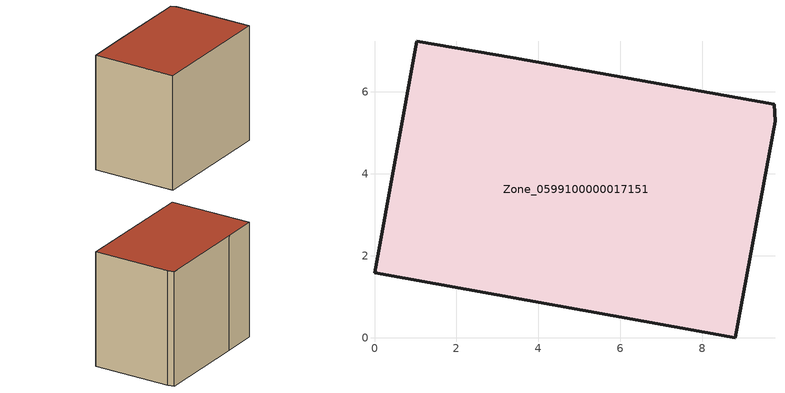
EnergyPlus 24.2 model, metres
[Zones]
Zone_0599100000017151
 floor ground (C_G): 8.8,0 0,1.59 1.03,7.24 3.39,6.84 9.75,5.7 9.77,5.29 z0
 wall outside (C_F): 0,1.59 8.8,0 9.77,5.29 9.75,5.7 3.39,6.84 1.03,7.24 0,1.59 z0:7.87
 roof outside (C_R): 9.75,5.7 3.39,6.84 1.03,7.24 0,1.59 8.8,0 9.77,5.29 z7.87
[BUILDING]
Pand.0599100000017151: North Axis=0; Terrain=City; Loads Convergence Tolerance Value=0.04; Temperature Convergence Tolerance Value=0.4; Solar Distribution=FullExterior; Maximum Number of Warmup Days=25; Minimum Number of Warmup Days=1
[Site:Location]
Rotterdam.The.Hague.AP_ZH_NLD Design_Conditions: Latitude=51.96; Longitude=4.45; Time Zone=1; Elevation=-4.5
[SITE:GROUNDTEMPERATURE:BUILDINGSURFACE]
18, 18, 18, 18, 18, 18, 18, 18, 18, 18, 18, 18
[MATERIAL] Thermal Absorptance=0.9; Solar Absorptance=0.7; Visible Absorptance=0.7
Name | Roughness | Thickness | Conductivity | Density | Specific Heat
G.TI.1975-1991 | MediumSmooth | 0.15 | 0.288461 | 540 | 1210
F.TI.1975-1991 | Rough | 0.3 | 0.230769 | 1920 | 840
R.TI.1975-1991 | MediumRough | 0.2 | 0.153846 | 1500 | 1000
[CONSTRUCTION]
C_G: G.TI.1975-1991
C_F: F.TI.1975-1991
C_R: R.TI.1975-1991
[ZONE]
Zone_0599100000017151: Type=1; Multiplier=1; Ceiling Height=Autocalculate; Volume=Autocalculate; Floor Area=autocalculate; Part of Total Floor Area=Yes
[ZONEINFILTRATION:DESIGNFLOWRATE]
Infil_Zone_0599100000017151: Zone or ZoneList or Space or SpaceList=Zone_0599100000017151; Schedule=AlwaysOn; Design Flow Rate Calculation Method=Flow/Area; Flow Rate per Floor Area=0.003; Constant Term Coefficient=1; Temperature Term Coefficient=0; Velocity Term Coefficient=0; Velocity Squared Term Coefficient=0
[HVACTEMPLATE:ZONE:IDEALLOADSAIRSYSTEM]
Zone_0599100000017151: Maximum Heating Supply Air Temperature=50; Minimum Cooling Supply Air Temperature=13; Maximum Heating Supply Air Humidity Ratio=0.0156; Minimum Cooling Supply Air Humidity Ratio=0.0077; Heating Limit=NoLimit; Cooling Limit=NoLimit; Dehumidification Control Type=ConstantSensibleHeatRatio; Cooling Sensible Heat Ratio=0.7; Dehumidification Setpoint=60; Humidification Control Type=None; Humidification Setpoint=30; Outdoor Air Method=None; Outdoor Air Flow Rate per Person=0.00944; Outdoor Air Flow Rate per Zone Floor Area=0; Outdoor Air Flow Rate per Zone=0; Demand Controlled Ventilation Type=None; Outdoor Air Economizer Type=NoEconomizer; Heat Recovery Type=None; Sensible Heat Recovery Effectiveness=0.7; Latent Heat Recovery Effectiveness=0.65
[ZONECONTROL:THERMOSTAT]
ThermostatControl_Zone_0599100000017151: Zone or ZoneList=Zone_0599100000017151; Control Type Schedule=DualSetpointControlType; Control 1=Thermostat_Zone_0599100000017151; Temperature Difference Between Cutout And Setpoint=0
[THERMOSTATSETPOINT:DUALSETPOINT]
Thermostat_Zone_0599100000017151: Heating Setpoint Temperature Schedule=HeatingSetpoint_Zone_0599100000017151; Cooling Setpoint Temperature Schedule=CoolingSetpoint_Zone_0599100000017151
[SCHEDULE:COMPACT]
HeatingSetpoint_Zone_0599100000017151: Through: 12/31, For: AllDays, Until: 24:00, 21
CoolingSetpoint_Zone_0599100000017151: Through: 12/31, For: AllDays, Until: 24:00, 24
DualSetpointControlType: Through: 12/31, For: AllDays, Until: 24:00, 4
AlwaysOn: Through: 12/31, For: AllDays, Until: 24:00, 1
